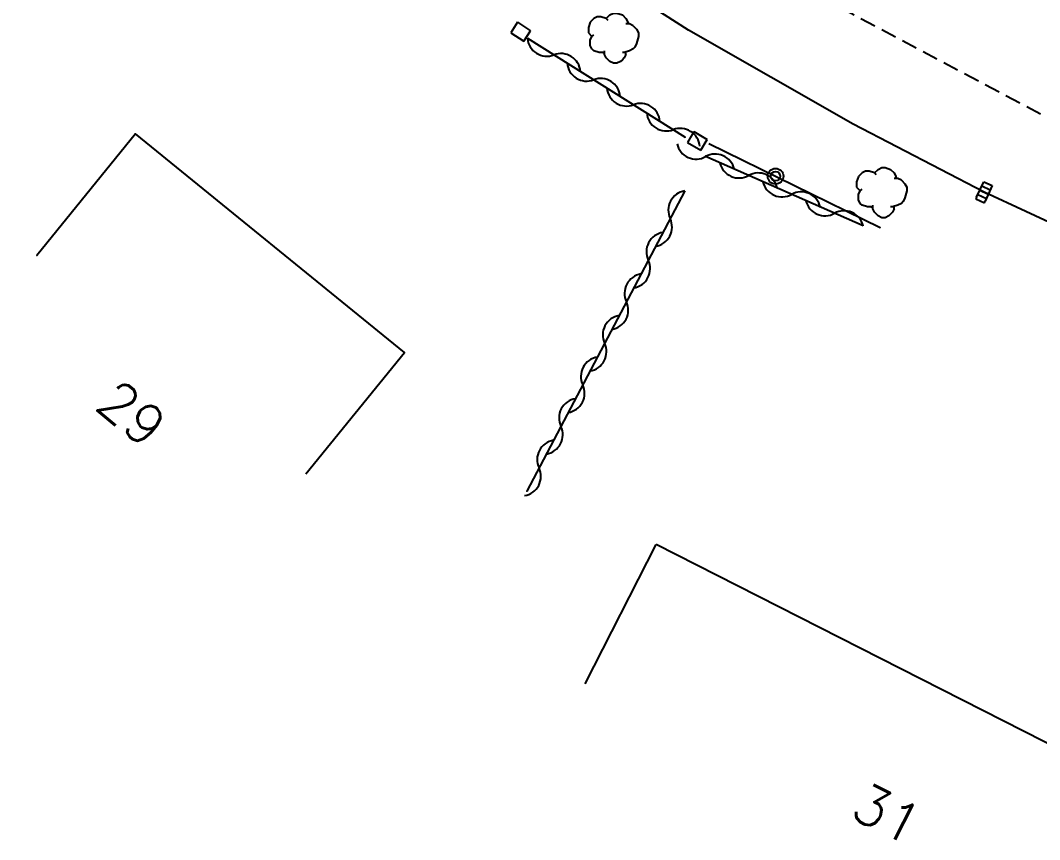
# Model space of a CAD drawing. Header units: millimetres. Extents: x 135000 to 136000, y 129211 to 130000.
# Drawn here: x 135079.58 to 135112.16, y 129577.32 to 129603.49 of the extents above; entities that cross this region are included whole.
import ezdxf
from ezdxf.enums import TextEntityAlignment as Align

# ---------------------------------------------------------------- set-up
doc = ezdxf.new("R2010")
doc.units = ezdxf.units.MM
doc.linetypes.add('DASHED', pattern=[0.75, 0.5, -0.25])
doc.layers.get('0').update_dxf_attribs({"linetype": 'CONTINUOUS'})
for name, color, linetype in [('W0001', 6, 'DASHED'), ('W0008', 7, 'CONTINUOUS'), ('W0100', 7, 'CONTINUOUS'), ('W0112', 1, 'DASHED'), ('W0300', 7, 'CONTINUOUS'), ('W0310', 3, 'CONTINUOUS'), ('W0322', 7, 'CONTINUOUS'), ('W0400', 7, 'CONTINUOUS'), ('W0991', 7, 'CONTINUOUS')]:
    doc.layers.add(name, color=color, linetype=linetype)
doc.styles.get("Standard").update_dxf_attribs({"font": 'romans.shx', "width": 0.85})

# ---------------------------------------------------------------- blocks, each defined once
blk = doc.blocks.new('T300')
for p, q in [((-0.571, 0.686), (-0.686, 0.629)), ((-0.457, 0.686), (-0.571, 0.686)), ((-0.286, 0.629), (-0.457, 0.686)), ((-0.286, 0.629), (-0.171, 0.743)), ((-0.171, 0.743), (-0.057, 0.8)), ((-0.057, 0.8), (0.057, 0.8)), ((0.057, 0.8), (0.229, 0.743)), ((0.229, 0.743), (0.343, 0.629)), ((-0.8, 0.514), (-0.857, 0.343)), ((-0.857, 0.343), (-0.857, 0.171)), ((-0.686, 0.629), (-0.8, 0.514)), ((-0.229, 0.571), (-0.286, 0.629)), ((0.343, 0.629), (0.4, 0.514)), ((0.457, 0.457), (0.343, 0.457)), ((0.4, 0.514), (0.4, 0.457)), ((0.571, 0.4), (0.457, 0.457)), ((0.571, 0.4), (0.686, 0.286)), ((-0.857, 0.171), (-0.743, 0.057)), ((-0.8, -0.057), (-0.743, 0.057)), ((-0.743, 0.057), (-0.686, 0.114)), ((0.686, 0.286), (0.743, 0.171)), ((0.743, 0.057), (0.686, -0.171)), ((0.743, 0.171), (0.743, 0.057)), ((-0.8, -0.171), (-0.8, -0.057)), ((-0.8, -0.229), (-0.8, -0.171)), ((-0.743, -0.343), (-0.8, -0.229)), ((0.629, -0.286), (0.571, -0.343)), ((0.686, -0.171), (0.629, -0.286)), ((-0.686, -0.4), (-0.743, -0.343)), ((-0.514, -0.457), (-0.686, -0.4)), ((-0.4, -0.457), (-0.514, -0.457)), ((-0.4, -0.457), (-0.343, -0.457)), ((-0.343, -0.457), (-0.343, -0.4)), ((-0.343, -0.514), (-0.343, -0.457)), ((-0.286, -0.629), (-0.343, -0.514)), ((-0.171, -0.743), (-0.286, -0.629)), ((0.286, -0.457), (0.229, -0.457)), ((0.286, -0.629), (0.229, -0.686)), ((0.457, -0.4), (0.286, -0.457)), ((0.343, -0.514), (0.286, -0.629)), ((0.343, -0.514), (0.343, -0.457)), ((0.571, -0.343), (0.457, -0.4)), ((-0.057, -0.8), (-0.171, -0.743)), ((0.057, -0.8), (-0.057, -0.8)), ((0.171, -0.743), (0.057, -0.8)), ((0.229, -0.686), (0.171, -0.743))]:
    blk.add_line(p, q)
blk = doc.blocks.new('T400')
for p, q in [((-0.15, 0.3), (0.15, 0.3)), ((-0.15, -0.25), (-0.15, 0.3)), ((-0.15, 0.15), (0.15, 0.15)), ((-0.15, 0), (0.15, 0)), ((0.15, 0.3), (0.15, -0.25)), ((-0.15, -0.15), (0.15, -0.15)), ((-0.15, -0.25), (-0.15, -0.3)), ((-0.15, -0.3), (0.15, -0.3)), ((0.15, -0.3), (0.15, -0.25))]:
    blk.add_line(p, q)
blk = doc.blocks.new('t322o')
at = {"color": 0, "linetype": 'Continuous'}
for radius in [0.25, 0.15]:
    blk.add_circle((0, 0), radius, dxfattribs=at)
blk = doc.blocks.new('t310o')
at = {"color": 0, "linetype": 'Continuous'}
for centre, start, end in [((-0.5, 0.375), 216.8699, 323.1304), ((0.5, -0.375), 36.8699, 143.1303)]:
    blk.add_arc(centre, 0.625, start, end, dxfattribs=at)

msp = doc.modelspace()

# ---------------------------------------------------------------- linework, layer by layer
at = {"layer": 'W0001'}
msp.add_lwpolyline([(135195.041, 129595.942), (135184.012, 129594.013), (135164.114, 129591.496), (135153.09, 129590.964), (135143.643, 129591.582), (135135.473, 129592.832), (135124.961, 129595.46), (135112.846, 129600.134), (135104.069, 129604.805), (135097.513, 129608.919), (135087.508, 129617.032), (135081.238, 129623.366), (135074.346, 129631.758), (135069.284, 129639.57), (135062.102, 129651.201), (135053.755, 129664.747), (135043.494, 129681.404), (135031.134, 129701.482), (135020.994, 129717.902), (135009.515, 129736.472), (135003.841, 129745.704)], dxfattribs=at)
at = {"layer": 'W0008'}
msp.add_lwpolyline([(135113.043, 129596.758), (135110.38, 129597.998), (135106.196, 129600.167), (135100.932, 129603.178), (135095.835, 129606.443), (135090.175, 129610.672), (135084.852, 129615.395), (135081.25, 129618.958), (135080.829, 129619.417), (135077.81, 129622.699), (135074.773, 129626.255), (135072.101, 129629.78), (135069.263, 129633.98), (135066.846, 129637.818), (135060.358, 129648.348), (135049.793, 129665.484), (135036.616, 129686.878), (135022.748, 129709.425), (135010.73, 129728.834), (135001.237, 129744.261)], dxfattribs=at)
at = {"layer": 'W0100'}
for p in [(135097.63, 129582.287), (135113.468, 129579.846)]:
    msp.add_line(p, (135099.895, 129586.744), dxfattribs=at)
msp.add_lwpolyline([(135088.705, 129588.997), (135091.855, 129592.879), (135083.256, 129599.857), (135080.105, 129595.974), (135080.105, 129595.974), (135080.105, 129595.974), (135080.105, 129595.974), (135080.105, 129595.974), (135080.105, 129595.974), (135080.105, 129595.974), (135080.105, 129595.974), (135080.105, 129595.974), (135080.105, 129595.974), (135080.105, 129595.974), (135080.105, 129595.974), (135080.105, 129595.974), (135080.105, 129595.974), (135080.105, 129595.974), (135080.105, 129595.974), (135080.105, 129595.974), (135080.105, 129595.974), (135080.105, 129595.974), (135080.105, 129595.974), (135080.105, 129595.974), (135080.105, 129595.974), (135080.105, 129595.974), (135080.105, 129595.974), (135080.105, 129595.974), (135080.105, 129595.974), (135080.105, 129595.974), (135080.105, 129595.974), (135080.105, 129595.974), (135080.105, 129595.974), (135080.105, 129595.974), (135080.105, 129595.974), (135080.105, 129595.974), (135080.105, 129595.974), (135080.105, 129595.974), (135080.105, 129595.974), (135080.105, 129595.974), (135080.105, 129595.974), (135080.105, 129595.974), (135080.105, 129595.974), (135080.105, 129595.974), (135080.105, 129595.974), (135080.105, 129595.974), (135080.105, 129595.974), (135080.105, 129595.974), (135080.105, 129595.974), (135080.105, 129595.974), (135080.105, 129595.974), (135080.105, 129595.974), (135080.105, 129595.974), (135080.105, 129595.974), (135080.105, 129595.974), (135080.105, 129595.974), (135080.105, 129595.974), (135080.105, 129595.974), (135080.105, 129595.974), (135080.105, 129595.974), (135080.105, 129595.974), (135080.105, 129595.974), (135080.105, 129595.974), (135080.105, 129595.974), (135080.105, 129595.974), (135080.105, 129595.974), (135080.105, 129595.974), (135080.105, 129595.974), (135080.105, 129595.974), (135080.105, 129595.974), (135080.105, 129595.974), (135080.105, 129595.974), (135080.105, 129595.974), (135080.105, 129595.974), (135080.105, 129595.974), (135080.105, 129595.974), (135080.105, 129595.974), (135080.105, 129595.974), (135080.105, 129595.974), (135080.105, 129595.974), (135080.105, 129595.974), (135080.105, 129595.974), (135080.105, 129595.974), (135080.105, 129595.974), (135080.105, 129595.974), (135080.105, 129595.974), (135080.105, 129595.974), (135080.105, 129595.974), (135080.105, 129595.974), (135080.105, 129595.974), (135080.105, 129595.974), (135080.105, 129595.974), (135080.105, 129595.974), (135080.105, 129595.974), (135080.105, 129595.974), (135080.105, 129595.974), (135080.105, 129595.974), (135080.105, 129595.974), (135080.105, 129595.974), (135080.105, 129595.974), (135080.105, 129595.974), (135080.105, 129595.974), (135080.105, 129595.974), (135080.105, 129595.974), (135080.105, 129595.974), (135080.105, 129595.974), (135080.105, 129595.974), (135080.105, 129595.974), (135080.105, 129595.974), (135080.105, 129595.974), (135080.105, 129595.974), (135080.105, 129595.974), (135080.105, 129595.974), (135080.105, 129595.974), (135080.105, 129595.974), (135080.105, 129595.974), (135080.105, 129595.974), (135080.105, 129595.974), (135080.105, 129595.974), (135080.105, 129595.974)], dxfattribs=at)
at = {"layer": 'W0112'}
for points in [[(135095.466, 129603.424), (135095.252, 129603.087), (135095.674, 129602.818), (135095.889, 129603.156), (135095.889, 129603.156), (135095.889, 129603.156), (135095.889, 129603.156), (135095.889, 129603.156), (135095.889, 129603.156), (135095.889, 129603.156), (135095.889, 129603.156), (135095.889, 129603.156), (135095.889, 129603.156), (135095.889, 129603.156), (135095.889, 129603.156), (135095.889, 129603.156), (135095.889, 129603.156), (135095.889, 129603.156), (135095.889, 129603.156), (135095.889, 129603.156), (135095.889, 129603.156), (135095.889, 129603.156), (135095.889, 129603.156), (135095.889, 129603.156), (135095.889, 129603.156), (135095.889, 129603.156), (135095.889, 129603.156), (135095.889, 129603.156), (135095.889, 129603.156), (135095.889, 129603.156), (135095.889, 129603.156), (135095.889, 129603.156), (135095.889, 129603.156), (135095.889, 129603.156), (135095.889, 129603.156), (135095.889, 129603.156), (135095.889, 129603.156), (135095.889, 129603.156), (135095.889, 129603.156), (135095.889, 129603.156), (135095.889, 129603.156), (135095.889, 129603.156), (135095.889, 129603.156), (135095.889, 129603.156), (135095.889, 129603.156), (135095.889, 129603.156), (135095.889, 129603.156), (135095.889, 129603.156), (135095.889, 129603.156), (135095.889, 129603.156), (135095.889, 129603.156), (135095.889, 129603.156), (135095.889, 129603.156), (135095.889, 129603.156), (135095.889, 129603.156), (135095.889, 129603.156), (135095.889, 129603.156), (135095.889, 129603.156), (135095.889, 129603.156), (135095.889, 129603.156), (135095.889, 129603.156), (135095.889, 129603.156), (135095.889, 129603.156), (135095.889, 129603.156), (135095.889, 129603.156), (135095.889, 129603.156), (135095.889, 129603.156), (135095.889, 129603.156), (135095.889, 129603.156), (135095.889, 129603.156), (135095.889, 129603.156), (135095.889, 129603.156), (135095.889, 129603.156), (135095.889, 129603.156), (135095.889, 129603.156), (135095.889, 129603.156), (135095.889, 129603.156), (135095.889, 129603.156), (135095.889, 129603.156), (135095.889, 129603.156), (135095.889, 129603.156), (135095.889, 129603.156), (135095.889, 129603.156), (135095.889, 129603.156), (135095.889, 129603.156), (135095.889, 129603.156), (135095.889, 129603.156), (135095.889, 129603.156), (135095.889, 129603.156), (135095.889, 129603.156), (135095.889, 129603.156), (135095.889, 129603.156), (135095.889, 129603.156), (135095.889, 129603.156), (135095.889, 129603.156), (135095.889, 129603.156), (135095.889, 129603.156), (135095.889, 129603.156), (135095.889, 129603.156), (135095.889, 129603.156), (135095.889, 129603.156), (135095.889, 129603.156), (135095.889, 129603.156), (135095.889, 129603.156), (135095.889, 129603.156), (135095.889, 129603.156), (135095.889, 129603.156), (135095.889, 129603.156), (135095.889, 129603.156), (135095.889, 129603.156), (135095.889, 129603.156), (135095.889, 129603.156), (135095.889, 129603.156), (135095.889, 129603.156), (135095.889, 129603.156), (135095.889, 129603.156), (135095.889, 129603.156), (135095.889, 129603.156), (135095.889, 129603.156), (135095.889, 129603.156)], [(135095.466, 129603.424), (135095.889, 129603.156), (135095.889, 129603.156), (135095.889, 129603.156), (135095.889, 129603.156), (135095.889, 129603.156), (135095.889, 129603.156), (135095.889, 129603.156), (135095.889, 129603.156), (135095.889, 129603.156), (135095.889, 129603.156), (135095.889, 129603.156), (135095.889, 129603.156), (135095.889, 129603.156), (135095.889, 129603.156), (135095.889, 129603.156), (135095.889, 129603.156), (135095.889, 129603.156), (135095.889, 129603.156), (135095.889, 129603.156), (135095.889, 129603.156), (135095.889, 129603.156), (135095.889, 129603.156), (135095.889, 129603.156), (135095.889, 129603.156), (135095.889, 129603.156), (135095.889, 129603.156), (135095.889, 129603.156), (135095.889, 129603.156), (135095.889, 129603.156), (135095.889, 129603.156), (135095.889, 129603.156), (135095.889, 129603.156), (135095.889, 129603.156), (135095.889, 129603.156), (135095.889, 129603.156), (135095.889, 129603.156), (135095.889, 129603.156), (135095.889, 129603.156), (135095.889, 129603.156), (135095.889, 129603.156), (135095.889, 129603.156), (135095.889, 129603.156), (135095.889, 129603.156), (135095.889, 129603.156), (135095.889, 129603.156), (135095.889, 129603.156), (135095.889, 129603.156), (135095.889, 129603.156), (135095.889, 129603.156), (135095.889, 129603.156), (135095.889, 129603.156), (135095.889, 129603.156), (135095.889, 129603.156), (135095.889, 129603.156), (135095.889, 129603.156), (135095.889, 129603.156), (135095.889, 129603.156), (135095.889, 129603.156), (135095.889, 129603.156), (135095.889, 129603.156), (135095.889, 129603.156), (135095.889, 129603.156), (135095.889, 129603.156), (135095.889, 129603.156), (135095.889, 129603.156), (135095.889, 129603.156), (135095.889, 129603.156), (135095.889, 129603.156), (135095.889, 129603.156), (135095.889, 129603.156), (135095.889, 129603.156), (135095.889, 129603.156), (135095.889, 129603.156), (135095.889, 129603.156), (135095.889, 129603.156), (135095.889, 129603.156), (135095.889, 129603.156), (135095.889, 129603.156), (135095.889, 129603.156), (135095.889, 129603.156), (135095.889, 129603.156), (135095.889, 129603.156), (135095.889, 129603.156), (135095.889, 129603.156), (135095.889, 129603.156), (135095.889, 129603.156), (135095.889, 129603.156), (135095.889, 129603.156), (135095.889, 129603.156), (135095.889, 129603.156), (135095.889, 129603.156), (135095.889, 129603.156), (135095.889, 129603.156), (135095.889, 129603.156), (135095.889, 129603.156), (135095.889, 129603.156), (135095.889, 129603.156), (135095.889, 129603.156), (135095.889, 129603.156), (135095.889, 129603.156), (135095.889, 129603.156), (135095.889, 129603.156), (135095.889, 129603.156), (135095.889, 129603.156), (135095.889, 129603.156), (135095.889, 129603.156), (135095.889, 129603.156), (135095.889, 129603.156), (135095.889, 129603.156), (135095.889, 129603.156), (135095.889, 129603.156), (135095.889, 129603.156), (135095.889, 129603.156), (135095.889, 129603.156), (135095.889, 129603.156), (135095.889, 129603.156), (135095.889, 129603.156), (135095.889, 129603.156), (135095.889, 129603.156)], [(135101.1, 129599.934), (135100.899, 129599.588), (135101.33, 129599.338), (135101.531, 129599.683), (135101.531, 129599.683), (135101.531, 129599.683), (135101.531, 129599.683), (135101.531, 129599.683), (135101.531, 129599.683), (135101.531, 129599.683), (135101.531, 129599.683), (135101.531, 129599.683), (135101.531, 129599.683), (135101.531, 129599.683), (135101.531, 129599.683), (135101.531, 129599.683), (135101.531, 129599.683), (135101.531, 129599.683), (135101.531, 129599.683), (135101.531, 129599.683), (135101.531, 129599.683), (135101.531, 129599.683), (135101.531, 129599.683), (135101.531, 129599.683), (135101.531, 129599.683), (135101.531, 129599.683), (135101.531, 129599.683), (135101.531, 129599.683), (135101.531, 129599.683), (135101.531, 129599.683), (135101.531, 129599.683), (135101.531, 129599.683), (135101.531, 129599.683), (135101.531, 129599.683), (135101.531, 129599.683), (135101.531, 129599.683), (135101.531, 129599.683), (135101.531, 129599.683), (135101.531, 129599.683), (135101.531, 129599.683), (135101.531, 129599.683), (135101.531, 129599.683), (135101.531, 129599.683), (135101.531, 129599.683), (135101.531, 129599.683), (135101.531, 129599.683), (135101.531, 129599.683), (135101.531, 129599.683), (135101.531, 129599.683), (135101.531, 129599.683), (135101.531, 129599.683), (135101.531, 129599.683), (135101.531, 129599.683), (135101.531, 129599.683), (135101.531, 129599.683), (135101.531, 129599.683), (135101.531, 129599.683), (135101.531, 129599.683), (135101.531, 129599.683), (135101.531, 129599.683), (135101.531, 129599.683), (135101.531, 129599.683), (135101.531, 129599.683), (135101.531, 129599.683), (135101.531, 129599.683), (135101.531, 129599.683), (135101.531, 129599.683), (135101.531, 129599.683), (135101.531, 129599.683), (135101.531, 129599.683), (135101.531, 129599.683), (135101.531, 129599.683), (135101.531, 129599.683), (135101.531, 129599.683), (135101.531, 129599.683), (135101.531, 129599.683), (135101.531, 129599.683), (135101.531, 129599.683), (135101.531, 129599.683), (135101.531, 129599.683), (135101.531, 129599.683), (135101.531, 129599.683), (135101.531, 129599.683), (135101.531, 129599.683), (135101.531, 129599.683), (135101.531, 129599.683), (135101.531, 129599.683), (135101.531, 129599.683), (135101.531, 129599.683), (135101.531, 129599.683), (135101.531, 129599.683), (135101.531, 129599.683), (135101.531, 129599.683), (135101.531, 129599.683), (135101.531, 129599.683), (135101.531, 129599.683), (135101.531, 129599.683), (135101.531, 129599.683), (135101.531, 129599.683), (135101.531, 129599.683), (135101.531, 129599.683), (135101.531, 129599.683), (135101.531, 129599.683), (135101.531, 129599.683), (135101.531, 129599.683), (135101.531, 129599.683), (135101.531, 129599.683), (135101.531, 129599.683), (135101.531, 129599.683), (135101.531, 129599.683), (135101.531, 129599.683), (135101.531, 129599.683), (135101.531, 129599.683), (135101.531, 129599.683), (135101.531, 129599.683), (135101.531, 129599.683), (135101.531, 129599.683), (135101.531, 129599.683), (135101.531, 129599.683), (135101.531, 129599.683)], [(135101.1, 129599.934), (135101.531, 129599.683), (135101.531, 129599.683), (135101.531, 129599.683), (135101.531, 129599.683), (135101.531, 129599.683), (135101.531, 129599.683), (135101.531, 129599.683), (135101.531, 129599.683), (135101.531, 129599.683), (135101.531, 129599.683), (135101.531, 129599.683), (135101.531, 129599.683), (135101.531, 129599.683), (135101.531, 129599.683), (135101.531, 129599.683), (135101.531, 129599.683), (135101.531, 129599.683), (135101.531, 129599.683), (135101.531, 129599.683), (135101.531, 129599.683), (135101.531, 129599.683), (135101.531, 129599.683), (135101.531, 129599.683), (135101.531, 129599.683), (135101.531, 129599.683), (135101.531, 129599.683), (135101.531, 129599.683), (135101.531, 129599.683), (135101.531, 129599.683), (135101.531, 129599.683), (135101.531, 129599.683), (135101.531, 129599.683), (135101.531, 129599.683), (135101.531, 129599.683), (135101.531, 129599.683), (135101.531, 129599.683), (135101.531, 129599.683), (135101.531, 129599.683), (135101.531, 129599.683), (135101.531, 129599.683), (135101.531, 129599.683), (135101.531, 129599.683), (135101.531, 129599.683), (135101.531, 129599.683), (135101.531, 129599.683), (135101.531, 129599.683), (135101.531, 129599.683), (135101.531, 129599.683), (135101.531, 129599.683), (135101.531, 129599.683), (135101.531, 129599.683), (135101.531, 129599.683), (135101.531, 129599.683), (135101.531, 129599.683), (135101.531, 129599.683), (135101.531, 129599.683), (135101.531, 129599.683), (135101.531, 129599.683), (135101.531, 129599.683), (135101.531, 129599.683), (135101.531, 129599.683), (135101.531, 129599.683), (135101.531, 129599.683), (135101.531, 129599.683), (135101.531, 129599.683), (135101.531, 129599.683), (135101.531, 129599.683), (135101.531, 129599.683), (135101.531, 129599.683), (135101.531, 129599.683), (135101.531, 129599.683), (135101.531, 129599.683), (135101.531, 129599.683), (135101.531, 129599.683), (135101.531, 129599.683), (135101.531, 129599.683), (135101.531, 129599.683), (135101.531, 129599.683), (135101.531, 129599.683), (135101.531, 129599.683), (135101.531, 129599.683), (135101.531, 129599.683), (135101.531, 129599.683), (135101.531, 129599.683), (135101.531, 129599.683), (135101.531, 129599.683), (135101.531, 129599.683), (135101.531, 129599.683), (135101.531, 129599.683), (135101.531, 129599.683), (135101.531, 129599.683), (135101.531, 129599.683), (135101.531, 129599.683), (135101.531, 129599.683), (135101.531, 129599.683), (135101.531, 129599.683), (135101.531, 129599.683), (135101.531, 129599.683), (135101.531, 129599.683), (135101.531, 129599.683), (135101.531, 129599.683), (135101.531, 129599.683), (135101.531, 129599.683), (135101.531, 129599.683), (135101.531, 129599.683), (135101.531, 129599.683), (135101.531, 129599.683), (135101.531, 129599.683), (135101.531, 129599.683), (135101.531, 129599.683), (135101.531, 129599.683), (135101.531, 129599.683), (135101.531, 129599.683), (135101.531, 129599.683), (135101.531, 129599.683), (135101.531, 129599.683), (135101.531, 129599.683), (135101.531, 129599.683), (135101.531, 129599.683)]]:
    msp.add_lwpolyline(points, dxfattribs=at)
at = {"layer": 'W0310'}
for points in [[(135095.785, 129602.915), (135100.826, 129599.757), (135100.826, 129599.757), (135100.826, 129599.757), (135100.826, 129599.757), (135100.826, 129599.757), (135100.826, 129599.757), (135100.826, 129599.757), (135100.826, 129599.757), (135100.826, 129599.757), (135100.826, 129599.757), (135100.826, 129599.757), (135100.826, 129599.757), (135100.826, 129599.757), (135100.826, 129599.757), (135100.826, 129599.757), (135100.826, 129599.757), (135100.826, 129599.757), (135100.826, 129599.757), (135100.826, 129599.757), (135100.826, 129599.757), (135100.826, 129599.757), (135100.826, 129599.757), (135100.826, 129599.757), (135100.826, 129599.757), (135100.826, 129599.757), (135100.826, 129599.757), (135100.826, 129599.757), (135100.826, 129599.757), (135100.826, 129599.757), (135100.826, 129599.757), (135100.826, 129599.757), (135100.826, 129599.757), (135100.826, 129599.757), (135100.826, 129599.757), (135100.826, 129599.757), (135100.826, 129599.757), (135100.826, 129599.757), (135100.826, 129599.757), (135100.826, 129599.757), (135100.826, 129599.757), (135100.826, 129599.757), (135100.826, 129599.757), (135100.826, 129599.757), (135100.826, 129599.757), (135100.826, 129599.757), (135100.826, 129599.757), (135100.826, 129599.757), (135100.826, 129599.757), (135100.826, 129599.757), (135100.826, 129599.757), (135100.826, 129599.757), (135100.826, 129599.757), (135100.826, 129599.757), (135100.826, 129599.757), (135100.826, 129599.757), (135100.826, 129599.757), (135100.826, 129599.757), (135100.826, 129599.757), (135100.826, 129599.757), (135100.826, 129599.757), (135100.826, 129599.757), (135100.826, 129599.757), (135100.826, 129599.757), (135100.826, 129599.757), (135100.826, 129599.757), (135100.826, 129599.757), (135100.826, 129599.757), (135100.826, 129599.757), (135100.826, 129599.757), (135100.826, 129599.757), (135100.826, 129599.757), (135100.826, 129599.757), (135100.826, 129599.757), (135100.826, 129599.757), (135100.826, 129599.757), (135100.826, 129599.757), (135100.826, 129599.757), (135100.826, 129599.757), (135100.826, 129599.757), (135100.826, 129599.757), (135100.826, 129599.757), (135100.826, 129599.757), (135100.826, 129599.757), (135100.826, 129599.757), (135100.826, 129599.757), (135100.826, 129599.757), (135100.826, 129599.757), (135100.826, 129599.757), (135100.826, 129599.757), (135100.826, 129599.757), (135100.826, 129599.757), (135100.826, 129599.757), (135100.826, 129599.757), (135100.826, 129599.757), (135100.826, 129599.757), (135100.826, 129599.757), (135100.826, 129599.757), (135100.826, 129599.757), (135100.826, 129599.757), (135100.826, 129599.757)], [(135100.826, 129599.757), (135100.826, 129599.757), (135100.826, 129599.757), (135100.826, 129599.757), (135100.826, 129599.757), (135100.826, 129599.757), (135100.826, 129599.757), (135100.826, 129599.757), (135100.826, 129599.757), (135100.826, 129599.757), (135100.826, 129599.757), (135100.826, 129599.757), (135100.826, 129599.757), (135100.826, 129599.757), (135100.826, 129599.757), (135100.826, 129599.757), (135100.826, 129599.757), (135100.826, 129599.757), (135100.826, 129599.757), (135100.826, 129599.757)], [(135106.516, 129596.92), (135106.516, 129596.92), (135106.516, 129596.92), (135106.516, 129596.92), (135106.516, 129596.92), (135106.516, 129596.92), (135106.516, 129596.92), (135106.516, 129596.92), (135106.516, 129596.92), (135106.516, 129596.92), (135106.516, 129596.92), (135106.516, 129596.92), (135106.516, 129596.92), (135106.516, 129596.92), (135106.516, 129596.92), (135106.516, 129596.92), (135106.516, 129596.92), (135106.516, 129596.92), (135106.516, 129596.92), (135101.452, 129599.148)], [(135100.812, 129598.039), (135095.766, 129588.444), (135095.766, 129588.444), (135095.766, 129588.444), (135095.766, 129588.444), (135095.766, 129588.444), (135095.766, 129588.444), (135095.766, 129588.444), (135095.766, 129588.444), (135095.766, 129588.444), (135095.766, 129588.444), (135095.766, 129588.444), (135095.766, 129588.444), (135095.766, 129588.444), (135095.766, 129588.444), (135095.766, 129588.444), (135095.766, 129588.444), (135095.766, 129588.444), (135095.766, 129588.444), (135095.766, 129588.444), (135095.766, 129588.444), (135095.766, 129588.444), (135095.766, 129588.444), (135095.766, 129588.444), (135095.766, 129588.444), (135095.766, 129588.444), (135095.766, 129588.444), (135095.766, 129588.444), (135095.766, 129588.444), (135095.766, 129588.444), (135095.766, 129588.444), (135095.766, 129588.444), (135095.766, 129588.444), (135095.766, 129588.444), (135095.766, 129588.444), (135095.766, 129588.444), (135095.766, 129588.444), (135095.766, 129588.444), (135095.766, 129588.444), (135095.766, 129588.444), (135095.766, 129588.444), (135095.766, 129588.444), (135095.766, 129588.444), (135095.766, 129588.444), (135095.766, 129588.444), (135095.766, 129588.444), (135095.766, 129588.444), (135095.766, 129588.444), (135095.766, 129588.444), (135095.766, 129588.444), (135095.766, 129588.444), (135095.766, 129588.444), (135095.766, 129588.444), (135095.766, 129588.444), (135095.766, 129588.444), (135095.766, 129588.444), (135095.766, 129588.444), (135095.766, 129588.444), (135095.766, 129588.444), (135095.766, 129588.444), (135095.766, 129588.444), (135095.766, 129588.444), (135095.766, 129588.444), (135095.766, 129588.444), (135095.766, 129588.444), (135095.766, 129588.444), (135095.766, 129588.444), (135095.766, 129588.444), (135095.766, 129588.444), (135095.766, 129588.444), (135095.766, 129588.444), (135095.766, 129588.444), (135095.766, 129588.444), (135095.766, 129588.444), (135095.766, 129588.444), (135095.766, 129588.444), (135095.766, 129588.444), (135095.766, 129588.444), (135095.766, 129588.444), (135095.766, 129588.444), (135095.766, 129588.444), (135095.766, 129588.444), (135095.766, 129588.444), (135095.766, 129588.444), (135095.766, 129588.444), (135095.766, 129588.444), (135095.766, 129588.444), (135095.766, 129588.444), (135095.766, 129588.444), (135095.766, 129588.444), (135095.766, 129588.444), (135095.766, 129588.444), (135095.766, 129588.444), (135095.766, 129588.444), (135095.766, 129588.444), (135095.766, 129588.444), (135095.766, 129588.444), (135095.766, 129588.444), (135095.766, 129588.444), (135095.766, 129588.444), (135095.766, 129588.444)], [(135106.516, 129596.92), (135106.516, 129596.92), (135106.516, 129596.92), (135106.516, 129596.92), (135106.516, 129596.92), (135106.516, 129596.92), (135106.516, 129596.92), (135106.516, 129596.92), (135106.516, 129596.92), (135106.516, 129596.92), (135106.516, 129596.92), (135106.516, 129596.92), (135106.516, 129596.92), (135106.516, 129596.92), (135106.516, 129596.92), (135106.516, 129596.92), (135106.516, 129596.92), (135106.516, 129596.92), (135106.516, 129596.92), (135106.516, 129596.92), (135106.516, 129596.92), (135106.516, 129596.92), (135106.516, 129596.92), (135106.516, 129596.92), (135106.516, 129596.92), (135106.516, 129596.92), (135106.516, 129596.92), (135106.516, 129596.92), (135106.516, 129596.92), (135106.516, 129596.92), (135106.516, 129596.92), (135106.516, 129596.92), (135106.516, 129596.92), (135106.516, 129596.92), (135106.516, 129596.92), (135106.516, 129596.92), (135106.516, 129596.92), (135106.516, 129596.92), (135106.516, 129596.92), (135106.516, 129596.92), (135106.516, 129596.92), (135106.516, 129596.92), (135106.516, 129596.92), (135106.516, 129596.92), (135106.516, 129596.92), (135106.516, 129596.92), (135106.516, 129596.92), (135106.516, 129596.92), (135106.516, 129596.92), (135106.516, 129596.92), (135106.516, 129596.92), (135106.516, 129596.92), (135106.516, 129596.92), (135106.516, 129596.92), (135106.516, 129596.92), (135106.516, 129596.92), (135106.516, 129596.92), (135106.516, 129596.92), (135106.516, 129596.92), (135106.516, 129596.92), (135106.516, 129596.92), (135106.516, 129596.92), (135106.516, 129596.92), (135106.516, 129596.92), (135106.516, 129596.92), (135106.516, 129596.92), (135106.516, 129596.92), (135106.516, 129596.92), (135106.516, 129596.92), (135106.516, 129596.92), (135106.516, 129596.92), (135106.516, 129596.92), (135106.516, 129596.92), (135106.516, 129596.92), (135106.516, 129596.92), (135106.516, 129596.92), (135106.516, 129596.92), (135106.516, 129596.92), (135106.516, 129596.92), (135106.516, 129596.92), (135106.516, 129596.92), (135106.516, 129596.92), (135106.516, 129596.92), (135106.516, 129596.92), (135106.516, 129596.92), (135106.516, 129596.92), (135106.516, 129596.92), (135106.516, 129596.92), (135106.516, 129596.92), (135106.516, 129596.92), (135106.516, 129596.92), (135106.516, 129596.92), (135106.516, 129596.92), (135106.516, 129596.92), (135106.516, 129596.92), (135106.516, 129596.92), (135106.516, 129596.92), (135106.516, 129596.92), (135106.516, 129596.92), (135106.516, 129596.92), (135106.516, 129596.92)], [(135095.766, 129588.444), (135095.766, 129588.444), (135095.766, 129588.444), (135095.766, 129588.444), (135095.766, 129588.444), (135095.766, 129588.444), (135095.766, 129588.444), (135095.766, 129588.444), (135095.766, 129588.444), (135095.766, 129588.444), (135095.766, 129588.444), (135095.766, 129588.444), (135095.766, 129588.444), (135095.766, 129588.444), (135095.766, 129588.444), (135095.766, 129588.444), (135095.766, 129588.444), (135095.766, 129588.444), (135095.766, 129588.444), (135095.766, 129588.444)]]:
    msp.add_lwpolyline(points, dxfattribs=at)
at = {"layer": 'W0322'}
for points in [[(135101.583, 129599.553), (135107.054, 129596.868), (135107.054, 129596.868), (135107.054, 129596.868), (135107.054, 129596.868), (135107.054, 129596.868), (135107.054, 129596.868), (135107.054, 129596.868), (135107.054, 129596.868), (135107.054, 129596.868), (135107.054, 129596.868), (135107.054, 129596.868), (135107.054, 129596.868), (135107.054, 129596.868), (135107.054, 129596.868), (135107.054, 129596.868), (135107.054, 129596.868), (135107.054, 129596.868), (135107.054, 129596.868), (135107.054, 129596.868), (135107.054, 129596.868), (135107.054, 129596.868), (135107.054, 129596.868), (135107.054, 129596.868), (135107.054, 129596.868), (135107.054, 129596.868), (135107.054, 129596.868), (135107.054, 129596.868), (135107.054, 129596.868), (135107.054, 129596.868), (135107.054, 129596.868), (135107.054, 129596.868), (135107.054, 129596.868), (135107.054, 129596.868), (135107.054, 129596.868), (135107.054, 129596.868), (135107.054, 129596.868), (135107.054, 129596.868), (135107.054, 129596.868), (135107.054, 129596.868), (135107.054, 129596.868), (135107.054, 129596.868), (135107.054, 129596.868), (135107.054, 129596.868), (135107.054, 129596.868), (135107.054, 129596.868), (135107.054, 129596.868), (135107.054, 129596.868), (135107.054, 129596.868), (135107.054, 129596.868), (135107.054, 129596.868), (135107.054, 129596.868), (135107.054, 129596.868), (135107.054, 129596.868), (135107.054, 129596.868), (135107.054, 129596.868), (135107.054, 129596.868), (135107.054, 129596.868), (135107.054, 129596.868), (135107.054, 129596.868), (135107.054, 129596.868), (135107.054, 129596.868), (135107.054, 129596.868), (135107.054, 129596.868), (135107.054, 129596.868), (135107.054, 129596.868), (135107.054, 129596.868), (135107.054, 129596.868), (135107.054, 129596.868), (135107.054, 129596.868), (135107.054, 129596.868), (135107.054, 129596.868), (135107.054, 129596.868), (135107.054, 129596.868), (135107.054, 129596.868), (135107.054, 129596.868), (135107.054, 129596.868), (135107.054, 129596.868), (135107.054, 129596.868), (135107.054, 129596.868), (135107.054, 129596.868), (135107.054, 129596.868), (135107.054, 129596.868), (135107.054, 129596.868), (135107.054, 129596.868), (135107.054, 129596.868), (135107.054, 129596.868), (135107.054, 129596.868), (135107.054, 129596.868), (135107.054, 129596.868), (135107.054, 129596.868), (135107.054, 129596.868), (135107.054, 129596.868), (135107.054, 129596.868), (135107.054, 129596.868), (135107.054, 129596.868), (135107.054, 129596.868), (135107.054, 129596.868), (135107.054, 129596.868), (135107.054, 129596.868), (135107.054, 129596.868)], [(135107.054, 129596.868), (135107.054, 129596.868), (135107.054, 129596.868), (135107.054, 129596.868), (135107.054, 129596.868), (135107.054, 129596.868), (135107.054, 129596.868), (135107.054, 129596.868), (135107.054, 129596.868), (135107.054, 129596.868), (135107.054, 129596.868), (135107.054, 129596.868), (135107.054, 129596.868), (135107.054, 129596.868), (135107.054, 129596.868), (135107.054, 129596.868), (135107.054, 129596.868), (135107.054, 129596.868), (135107.054, 129596.868), (135107.054, 129596.868)]]:
    msp.add_lwpolyline(points, dxfattribs=at)

# ---------------------------------------------------------------- block references
at = {"layer": 'W0300'}
for p in [(135098.591, 129602.915), (135107.165, 129597.983)]:
    msp.add_blockref('T300', p, dxfattribs=at)
at = {"layer": 'W0310'}
for p, rotation in [((135096.632, 129602.384), 327.9342646233003), ((135097.904, 129601.588), 327.9342646233003), ((135099.175, 129600.791), 327.9342646233003), ((135100.446, 129599.995), 327.9342646233003), ((135101.482, 129599.135), 156.2520098456326), ((135102.855, 129598.531), 156.2520098456326), ((135104.228, 129597.927), 156.2520098456326), ((135100.347, 129597.154), 242.2601734666319), ((135105.601, 129597.323), 156.2520098456326), ((135099.648, 129595.826), 242.2601734666319), ((135098.95, 129594.499), 242.2601734666319), ((135098.252, 129593.171), 242.2601734666319), ((135097.554, 129591.844), 242.2601734666319), ((135096.856, 129590.516), 242.2601734666319), ((135096.157, 129589.188), 242.2601734666319)]:
    msp.add_blockref('t310o', p, dxfattribs=dict(at, rotation=rotation))
at = {"layer": 'W0322', "rotation": 333.8596078980028}
msp.add_blockref('t322o', (135103.715, 129598.507), dxfattribs=at)
at = {"layer": 'W0400', "rotation": 335.0372477023046}
msp.add_blockref('T400', (135110.38, 129597.998), dxfattribs=at)

# ---------------------------------------------------------------- texts
at = {"layer": 'W0991'}
for s, rotation, p in [('29', 320.945, (135083.144, 129590.933)), ('31', 333.061, (135107.283, 129578.14))]:
    msp.add_text(s, height=1.25, rotation=rotation, dxfattribs=at).set_placement(p, align=Align.MIDDLE)

doc.saveas('drawing.dxf')
